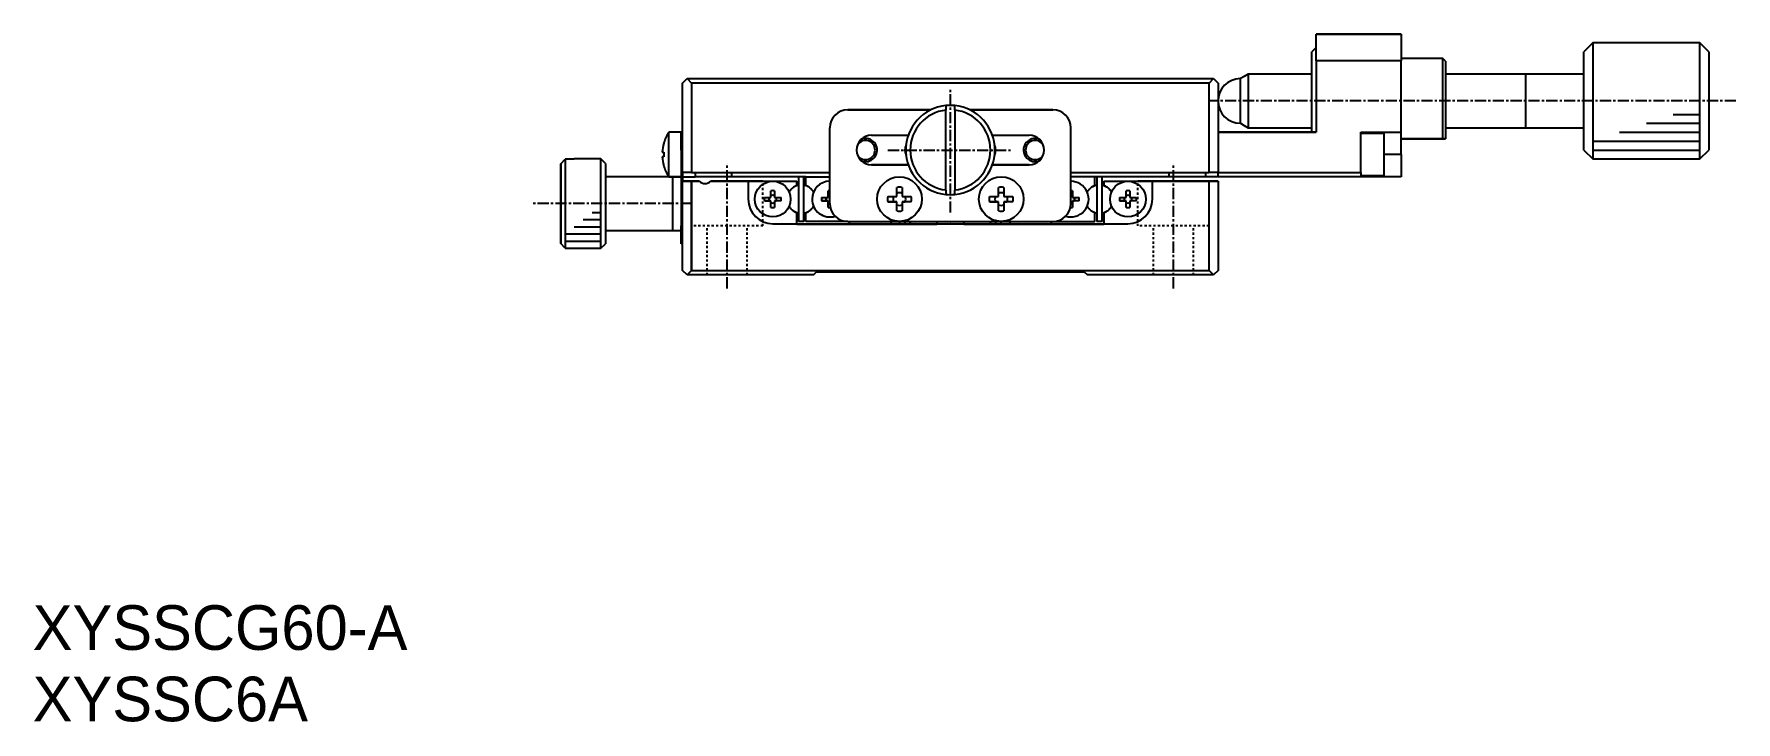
# Model space of a CAD drawing. Extents: x 49 to 242, y 9 to 245.
# Drawn here: x 50.9 to 241.6, y 8.7 to 85.8 of the extents above; entities that cross this region are included whole.
import ezdxf

# ---------------------------------------------------------------- set-up
doc = ezdxf.new("R2010")
doc.units = 0
doc.linetypes.add('CENTER', pattern=[2, 1.25, -0.25, 0.25, -0.25])
doc.linetypes.add('DOT', pattern=[0.5, 0.25, -0.25])
doc.layers.get('0').update_dxf_attribs({"linetype": 'CONTINUOUS'})

msp = doc.modelspace()

# ---------------------------------------------------------------- linework, layer by layer
at = {"color": 7, "linetype": 'CONTINUOUS'}
for p, q in [((194.58, 84.26), (194.08, 83.76)), ((204.08, 85.76), (194.58, 85.76)), ((194.58, 85.76), (204.08, 85.76)), ((194.58, 82.76), (194.58, 85.76)), ((204.08, 85.76), (204.08, 82.76)), ((225.58, 84.76), (224.58, 83.76)), ((237.58, 84.76), (225.58, 84.76)), ((225.58, 84.76), (225.58, 78.2)), ((237.58, 71.76), (237.58, 84.76)), ((238.58, 83.76), (237.58, 84.76)), ((194.08, 74.76), (194.08, 83.76)), ((204.08, 82.76), (194.58, 82.76)), ((194.58, 82.76), (194.58, 74.76)), ((208.78, 83.01), (204.08, 83.01)), ((204.08, 74.76), (204.08, 82.76)), ((208.78, 74.01), (208.78, 83.01)), ((209.08, 82.71), (208.78, 83.01)), ((209.08, 82.71), (209.08, 74.01)), ((224.58, 78.21), (224.58, 83.76)), ((238.58, 83.76), (238.58, 72.76)), ((123.58, 80.26), (124.08, 80.76)), ((123.58, 70.26), (123.58, 80.26)), ((124.08, 80.76), (183.08, 80.76)), ((124.08, 80.76), (124.58, 80.26)), ((182.58, 80.26), (124.58, 80.26)), ((124.58, 80.26), (124.58, 70.26)), ((182.58, 80.26), (183.08, 80.76)), ((182.58, 70.26), (182.58, 80.26)), ((183.08, 80.76), (183.58, 80.26)), ((183.58, 80.26), (183.58, 70.26)), ((186.51, 81.01), (186.08, 80.76)), ((186.08, 78.23), (186.08, 80.76)), ((186.94, 81.26), (186.51, 81.01)), ((194.08, 81.26), (186.94, 81.26)), ((186.94, 81.26), (186.94, 78.23)), ((218.08, 81.26), (209.08, 81.26)), ((224.58, 81.26), (218.08, 81.26)), ((186.08, 75.76), (186.08, 78.23)), ((186.94, 78.23), (186.94, 75.26)), ((224.58, 72.76), (224.58, 78.21)), ((225.58, 78.2), (225.58, 71.76)), ((142.08, 77.26), (151.4, 77.26)), ((151.4, 77.26), (142.08, 77.26)), ((153.08, 77.73), (153.08, 77.23)), ((153.08, 68.28), (153.08, 77.23)), ((154.08, 77.23), (154.08, 77.73)), ((154.08, 77.23), (154.08, 68.28)), ((155.76, 77.26), (165.08, 77.26)), ((165.08, 77.26), (155.76, 77.26)), ((122.04, 69.76), (122.04, 74.76)), ((123.43, 74.76), (122.04, 74.76)), ((123.43, 74.76), (123.43, 64.26)), ((123.43, 72.76), (123.43, 74.76)), ((123.58, 74.76), (123.43, 74.76)), ((123.43, 74.76), (123.58, 74.76)), ((140.08, 66.76), (140.08, 75.26)), ((144.73, 74.41), (148.86, 74.41)), ((158.3, 74.41), (162.43, 74.41)), ((167.08, 66.76), (167.08, 75.26)), ((183.58, 74.76), (194.58, 74.76)), ((194.58, 74.76), (183.58, 74.76)), ((186.08, 75.76), (186.51, 75.51)), ((186.51, 75.51), (186.94, 75.26)), ((186.94, 75.26), (194.08, 75.26)), ((199.58, 70.26), (199.58, 74.76)), ((199.58, 74.76), (204.08, 74.76)), ((202.18, 74.61), (199.58, 74.61)), ((202.18, 69.91), (202.18, 74.61)), ((204.08, 72.26), (204.08, 74.76)), ((209.08, 75.26), (218.08, 75.26)), ((218.08, 75.26), (224.58, 75.26)), ((121.29, 72.52), (121.46, 72.52)), ((121.46, 73.52), (121.46, 73.51)), ((208.78, 74.01), (204.08, 74.01)), ((204.08, 74.01), (208.78, 74.01)), ((208.78, 74.01), (209.08, 74.01)), ((209.08, 74.01), (208.78, 74.01)), ((224.58, 72.76), (225.58, 71.76)), ((237.58, 71.76), (238.58, 72.76)), ((109.93, 71.23), (110.43, 71.73)), ((109.93, 71.23), (109.93, 62.28)), ((109.93, 62.28), (109.93, 71.23)), ((110.43, 71.73), (110.43, 61.78)), ((111.43, 71.73), (110.43, 71.73)), ((114.43, 71.76), (111.43, 71.76)), ((111.43, 71.76), (111.43, 71.73)), ((111.43, 71.76), (111.43, 71.73)), ((114.43, 61.76), (114.43, 71.76)), ((114.93, 71.26), (114.43, 71.76)), ((114.93, 71.26), (114.93, 62.26)), ((121.46, 72), (121.29, 72)), ((121.46, 71), (121.46, 70.99)), ((121.46, 71), (121.46, 70.99)), ((144.73, 71.11), (148.86, 71.11)), ((148.86, 71.11), (144.73, 71.11)), ((158.3, 71.11), (162.43, 71.11)), ((162.43, 71.11), (158.3, 71.11)), ((204.08, 72.26), (204.08, 69.76)), ((225.58, 71.76), (237.58, 71.76)), ((122.04, 69.76), (114.93, 69.76)), ((122.43, 69.76), (122.04, 69.76)), ((122.04, 69.76), (123.43, 69.76)), ((122.43, 69.76), (122.43, 66.76)), ((122.43, 69.76), (122.43, 66.76)), ((123.43, 69.76), (122.43, 69.76)), ((124.58, 70.26), (123.58, 70.26)), ((123.58, 70.26), (123.58, 69.26)), ((123.58, 69.76), (124.98, 69.76)), ((123.58, 59.26), (123.58, 69.26)), ((124.58, 69.26), (123.58, 69.26)), ((123.58, 69.26), (124.58, 69.26)), ((124.58, 70.26), (140.08, 70.26)), ((124.58, 59.26), (124.58, 69.26)), ((124.58, 69.26), (124.58, 59.26)), ((125.42, 69.26), (124.58, 69.26)), ((125.42, 69.26), (124.58, 69.26)), ((125.42, 69.26), (124.58, 69.26)), ((125.42, 69.26), (124.58, 69.26)), ((125.42, 69.26), (124.58, 69.26)), ((124.58, 69.26), (125.42, 69.26)), ((124.98, 70.26), (124.98, 69.76)), ((129.08, 69.76), (124.98, 69.76)), ((130.93, 69.26), (126.74, 69.26)), ((130.93, 69.26), (126.74, 69.26)), ((126.74, 69.26), (130.93, 69.26)), ((130.93, 69.26), (126.74, 69.26)), ((130.93, 69.26), (126.74, 69.26)), ((130.93, 69.26), (126.74, 69.26)), ((129.08, 69.76), (129.08, 70.26)), ((136.58, 69.76), (129.08, 69.76)), ((130.93, 69.26), (130.93, 67.26)), ((130.93, 69.26), (133.68, 69.26)), ((130.93, 69.26), (133.68, 69.26)), ((132.58, 69.26), (130.93, 69.26)), ((132.58, 69.26), (130.93, 69.26)), ((132.58, 69.26), (130.93, 69.26)), ((132.58, 69.26), (130.93, 69.26)), ((133.68, 69.26), (136.38, 69.26)), ((133.68, 69.26), (136.38, 69.26)), ((136.38, 68.8), (136.08, 68.63)), ((136.38, 68.8), (136.38, 69.26)), ((136.58, 69.76), (136.58, 64.76)), ((137.18, 69.76), (136.58, 69.76)), ((137.18, 64.76), (137.18, 69.76)), ((137.38, 69.76), (137.18, 69.76)), ((137.38, 68.8), (137.38, 69.76)), ((137.38, 69.76), (140.08, 69.76)), ((137.67, 68.63), (137.38, 68.8)), ((167.08, 70.26), (182.58, 70.26)), ((169.78, 69.76), (167.08, 69.76)), ((169.48, 68.63), (169.78, 68.8)), ((169.78, 68.8), (169.78, 69.76)), ((169.98, 69.76), (169.78, 69.76)), ((169.98, 69.76), (169.98, 64.76)), ((170.58, 69.76), (169.98, 69.76)), ((170.58, 64.76), (170.58, 69.76)), ((178.08, 69.76), (170.58, 69.76)), ((170.78, 69.26), (170.78, 68.8)), ((170.78, 69.26), (173.48, 69.26)), ((170.78, 69.26), (173.48, 69.26)), ((170.78, 68.8), (171.07, 68.63)), ((173.48, 69.26), (176.23, 69.26)), ((173.48, 69.26), (176.23, 69.26)), ((176.23, 69.26), (174.58, 69.26)), ((176.23, 69.26), (174.58, 69.26)), ((176.23, 69.26), (174.58, 69.26)), ((176.23, 69.26), (174.58, 69.26)), ((176.23, 67.26), (176.23, 69.26)), ((182.58, 69.26), (176.23, 69.26)), ((182.58, 69.26), (176.23, 69.26)), ((176.23, 69.26), (182.58, 69.26)), ((182.58, 69.26), (176.23, 69.26)), ((182.58, 69.26), (176.23, 69.26)), ((182.58, 69.26), (176.23, 69.26)), ((178.08, 70.26), (178.08, 69.76)), ((182.18, 69.76), (178.08, 69.76)), ((182.18, 70.26), (182.18, 69.76)), ((183.58, 69.76), (182.18, 69.76)), ((183.58, 70.26), (182.58, 70.26)), ((182.58, 59.26), (182.58, 69.26)), ((182.58, 59.26), (182.58, 69.26)), ((182.58, 69.26), (183.58, 69.26)), ((183.58, 69.26), (182.58, 69.26)), ((183.58, 70.26), (199.58, 70.26)), ((183.58, 69.76), (183.58, 70.26)), ((199.58, 69.76), (183.58, 69.76)), ((183.58, 69.26), (183.58, 59.26)), ((199.58, 70.26), (199.58, 69.76)), ((199.58, 69.91), (202.18, 69.91)), ((204.08, 69.76), (199.58, 69.76)), ((122.43, 66.76), (122.43, 63.76)), ((122.43, 66.76), (122.43, 63.76)), ((132.75, 67.46), (133.48, 67.46)), ((132.75, 67.06), (133.29, 67.06)), ((133.48, 67.06), (132.75, 67.06)), ((133.29, 67.06), (133.48, 67.06)), ((133.48, 67.46), (133.48, 68.18)), ((133.48, 66.33), (133.48, 67.06)), ((133.88, 68.18), (133.88, 67.46)), ((133.88, 67.46), (134.61, 67.46)), ((133.88, 67.06), (134.06, 67.06)), ((134.61, 67.06), (133.88, 67.06)), ((133.88, 67.06), (133.88, 66.33)), ((134.61, 67.06), (134.06, 67.06)), ((139.15, 67.46), (139.88, 67.46)), ((139.15, 67.06), (139.69, 67.06)), ((139.88, 67.06), (139.15, 67.06)), ((139.69, 67.06), (139.88, 67.06)), ((139.88, 67.46), (139.88, 68.18)), ((139.88, 66.33), (139.88, 67.06)), ((146.56, 67.56), (147.58, 67.56)), ((146.56, 66.96), (147.24, 66.96)), ((147.58, 66.96), (146.56, 66.96)), ((147.24, 66.96), (147.58, 66.96)), ((147.58, 67.56), (147.58, 68.57)), ((147.58, 65.94), (147.58, 66.96)), ((148.18, 68.57), (148.18, 67.56)), ((148.18, 67.56), (149.19, 67.56)), ((148.18, 66.96), (148.52, 66.96)), ((149.19, 66.96), (148.18, 66.96)), ((148.18, 66.96), (148.18, 65.94)), ((149.19, 66.96), (148.52, 66.96)), ((153.08, 68.28), (153.08, 67.78)), ((154.08, 67.78), (154.08, 68.28)), ((157.96, 67.56), (158.98, 67.56)), ((157.96, 66.96), (158.64, 66.96)), ((158.98, 66.96), (157.96, 66.96)), ((158.64, 66.96), (158.98, 66.96)), ((158.98, 67.56), (158.98, 68.57)), ((158.98, 65.94), (158.98, 66.96)), ((159.58, 68.57), (159.58, 67.56)), ((159.58, 67.56), (160.59, 67.56)), ((159.58, 66.96), (159.92, 66.96)), ((160.59, 66.96), (159.58, 66.96)), ((159.58, 66.96), (159.58, 65.94)), ((160.59, 66.96), (159.92, 66.96)), ((167.28, 68.18), (167.28, 67.46)), ((167.28, 67.46), (168.01, 67.46)), ((167.28, 67.06), (167.46, 67.06)), ((168.01, 67.06), (167.28, 67.06)), ((167.28, 67.06), (167.28, 66.33)), ((168.01, 67.06), (167.46, 67.06)), ((172.55, 67.46), (173.28, 67.46)), ((172.55, 67.06), (173.09, 67.06)), ((173.28, 67.06), (172.55, 67.06)), ((173.09, 67.06), (173.28, 67.06)), ((173.28, 67.46), (173.28, 68.18)), ((173.28, 66.33), (173.28, 67.06)), ((173.68, 68.18), (173.68, 67.46)), ((173.68, 67.46), (174.41, 67.46)), ((173.68, 67.06), (173.86, 67.06)), ((174.41, 67.06), (173.68, 67.06)), ((173.68, 67.06), (173.68, 66.33)), ((174.41, 67.06), (173.86, 67.06)), ((136.38, 65.71), (136.08, 65.88)), ((136.08, 65.88), (136.38, 65.71)), ((136.38, 64.51), (136.38, 65.71)), ((137.38, 65.71), (137.67, 65.88)), ((137.38, 65.71), (137.67, 65.88)), ((137.38, 64.76), (137.38, 65.71)), ((169.78, 65.71), (169.48, 65.88)), ((169.78, 65.71), (169.48, 65.88)), ((169.78, 64.76), (169.78, 65.71)), ((170.78, 65.71), (171.07, 65.88)), ((171.07, 65.88), (170.78, 65.71)), ((170.78, 65.71), (170.78, 64.51)), ((114.93, 63.76), (122.43, 63.76)), ((122.43, 63.76), (123.43, 63.76)), ((123.43, 62.26), (123.43, 64.26)), ((133.68, 64.51), (136.38, 64.51)), ((133.68, 64.51), (136.38, 64.51)), ((136.38, 64.51), (136.38, 64.46)), ((136.38, 64.46), (142.23, 64.46)), ((170.78, 64.46), (136.38, 64.46)), ((137.18, 64.76), (136.58, 64.76)), ((142.08, 64.76), (137.38, 64.76)), ((142.08, 64.76), (147.88, 64.76)), ((142.08, 64.46), (147.08, 64.46)), ((142.08, 64.46), (142.23, 64.46)), ((142.23, 64.76), (142.23, 64.46)), ((146.93, 64.46), (146.93, 64.76)), ((146.93, 64.46), (147.08, 64.46)), ((146.93, 64.46), (152.08, 64.46)), ((147.88, 64.76), (159.28, 64.76)), ((155.33, 64.46), (151.83, 64.46)), ((155.33, 64.46), (151.83, 64.46)), ((152.08, 64.76), (152.08, 64.46)), ((153.29, 64.76), (153.57, 64.73)), ((153.62, 64.73), (153.91, 64.76)), ((155.08, 64.46), (155.08, 64.76)), ((155.08, 64.46), (160.23, 64.46)), ((159.28, 64.76), (165.08, 64.76)), ((160.08, 64.46), (165.08, 64.46)), ((160.08, 64.46), (160.23, 64.46)), ((160.23, 64.76), (160.23, 64.46)), ((164.93, 64.46), (164.93, 64.76)), ((164.93, 64.46), (170.78, 64.46)), ((164.93, 64.46), (165.08, 64.46)), ((165.08, 64.76), (169.78, 64.76)), ((170.58, 64.76), (169.98, 64.76)), ((170.78, 64.51), (173.48, 64.51)), ((170.78, 64.51), (173.48, 64.51)), ((170.78, 64.51), (170.78, 64.46)), ((110.43, 61.78), (109.93, 62.28)), ((110.43, 61.78), (111.43, 61.78)), ((111.43, 61.78), (111.43, 61.76)), ((111.43, 61.78), (111.43, 61.76)), ((111.43, 61.76), (114.43, 61.76)), ((114.43, 61.76), (114.93, 62.26)), ((123.58, 62.26), (123.43, 62.26)), ((124.08, 58.76), (123.58, 59.26)), ((124.58, 59.26), (124.08, 58.76)), ((124.58, 59.26), (182.58, 59.26)), ((183.08, 58.76), (182.58, 59.26)), ((183.58, 59.26), (183.08, 58.76)), ((138.23, 58.76), (124.08, 58.76)), ((138.23, 58.76), (138.58, 59.11)), ((138.58, 59.11), (168.58, 59.11)), ((168.58, 59.11), (168.93, 58.76)), ((183.08, 58.76), (168.93, 58.76))]:
    msp.add_line(p, q, dxfattribs=at)
at = {"color": 3, "linetype": 'CONTINUOUS'}
for p, q in [((218.08, 81.26), (218.07, 81.26)), ((218.08, 78.33), (218.08, 81.26)), ((218.08, 81.26), (218.08, 81.26)), ((218.08, 78.26), (218.08, 78.33)), ((218.08, 78.13), (218.08, 78.26)), ((218.08, 75.26), (218.08, 78.13)), ((234.58, 76.76), (237.58, 76.76)), ((218.07, 75.26), (218.08, 75.26)), ((218.08, 75.26), (218.08, 75.26)), ((228.58, 74.76), (237.58, 74.76)), ((231.58, 75.76), (237.58, 75.76)), ((225.58, 73.76), (237.58, 73.76)), ((225.58, 72.76), (237.58, 72.76)), ((204.08, 72.26), (202.18, 72.26)), ((112.43, 64.96), (114.43, 64.96)), ((113.43, 65.76), (114.43, 65.76)), ((110.43, 63.36), (114.43, 63.36)), ((111.43, 64.16), (114.43, 64.16)), ((123.43, 64.26), (123.58, 64.26)), ((110.43, 62.56), (114.43, 62.56))]:
    msp.add_line(p, q, dxfattribs=at)
at = {"color": 1, "linetype": 'CENTER'}
for p, q in [((153.58, 65.76), (153.58, 79.76)), ((241.61, 78.26), (182.58, 78.26)), ((146.58, 72.76), (160.58, 72.76)), ((128.58, 57.26), (128.58, 71.26)), ((178.58, 57.26), (178.58, 71.26)), ((124.58, 66.76), (106.78, 66.76))]:
    msp.add_line(p, q, dxfattribs=at)
at = {"color": 3, "linetype": 'DOT'}
for p, q in [((132.58, 64.26), (132.58, 69.26)), ((174.58, 64.26), (174.58, 69.26)), ((132.58, 64.26), (124.58, 64.26)), ((126.33, 58.76), (126.33, 64.26)), ((130.83, 58.76), (130.83, 64.26)), ((182.58, 64.26), (174.58, 64.26)), ((176.33, 58.76), (176.33, 64.26)), ((180.83, 58.76), (180.83, 64.26))]:
    msp.add_line(p, q, dxfattribs=at)
at = {"color": 7, "linetype": 'CONTINUOUS'}
msp.add_polyline3d([(121.47, 72.52, 0), (121.46, 72.51, 0), (121.46, 72.51, 0), (121.46, 72.5, 0), (121.46, 72.5, 0), (121.46, 72.5, 0), (121.46, 72.49, 0), (121.46, 72.49, 0), (121.46, 72.48, 0), (121.46, 72.48, 0), (121.46, 72.48, 0), (121.46, 72.47, 0), (121.46, 72.47, 0), (121.46, 72.46, 0), (121.46, 72.46, 0), (121.46, 72.45, 0), (121.46, 72.45, 0), (121.46, 72.45, 0), (121.46, 72.44, 0), (121.46, 72.44, 0), (121.46, 72.43, 0), (121.46, 72.43, 0), (121.46, 72.43, 0), (121.46, 72.42, 0), (121.46, 72.42, 0), (121.46, 72.41, 0), (121.46, 72.41, 0), (121.46, 72.41, 0), (121.46, 72.4, 0), (121.46, 72.4, 0), (121.46, 72.39, 0), (121.46, 72.39, 0), (121.46, 72.39, 0), (121.46, 72.38, 0), (121.46, 72.38, 0), (121.46, 72.37, 0), (121.46, 72.37, 0), (121.46, 72.37, 0), (121.46, 72.36, 0), (121.46, 72.36, 0), (121.46, 72.35, 0), (121.46, 72.35, 0), (121.46, 72.35, 0), (121.46, 72.34, 0), (121.46, 72.34, 0), (121.46, 72.33, 0), (121.46, 72.33, 0), (121.46, 72.32, 0), (121.46, 72.32, 0), (121.46, 72.32, 0), (121.46, 72.31, 0), (121.46, 72.31, 0), (121.46, 72.3, 0), (121.46, 72.3, 0), (121.46, 72.3, 0), (121.46, 72.29, 0), (121.46, 72.29, 0), (121.46, 72.28, 0), (121.46, 72.28, 0), (121.46, 72.28, 0), (121.46, 72.27, 0), (121.46, 72.27, 0), (121.46, 72.26, 0), (121.46, 72.26, 0), (121.46, 72.26, 0), (121.46, 72.25, 0), (121.46, 72.25, 0), (121.46, 72.24, 0), (121.46, 72.24, 0), (121.46, 72.24, 0), (121.46, 72.23, 0), (121.46, 72.23, 0), (121.46, 72.22, 0), (121.46, 72.22, 0), (121.46, 72.22, 0), (121.46, 72.21, 0), (121.46, 72.21, 0), (121.46, 72.2, 0), (121.46, 72.2, 0), (121.46, 72.19, 0), (121.46, 72.19, 0), (121.46, 72.19, 0), (121.46, 72.18, 0), (121.46, 72.18, 0), (121.46, 72.17, 0), (121.46, 72.17, 0), (121.46, 72.17, 0), (121.46, 72.16, 0), (121.46, 72.16, 0), (121.46, 72.15, 0), (121.46, 72.15, 0), (121.46, 72.15, 0), (121.46, 72.14, 0), (121.46, 72.14, 0), (121.46, 72.13, 0), (121.46, 72.13, 0), (121.46, 72.13, 0), (121.46, 72.12, 0), (121.46, 72.12, 0), (121.46, 72.11, 0), (121.46, 72.11, 0), (121.46, 72.11, 0), (121.46, 72.1, 0), (121.46, 72.1, 0), (121.46, 72.09, 0), (121.46, 72.09, 0), (121.46, 72.08, 0), (121.46, 72.08, 0), (121.46, 72.08, 0), (121.46, 72.07, 0), (121.46, 72.07, 0), (121.46, 72.06, 0), (121.46, 72.06, 0), (121.46, 72.06, 0), (121.46, 72.05, 0), (121.46, 72.05, 0), (121.46, 72.04, 0), (121.46, 72.04, 0), (121.46, 72.04, 0), (121.46, 72.03, 0), (121.46, 72.03, 0), (121.46, 72.02, 0), (121.46, 72.02, 0), (121.46, 72.02, 0), (121.46, 72.01, 0), (121.46, 72.01, 0), (121.46, 72, 0), (121.46, 72, 0), (121.47, 72, 0)], dxfattribs=at)
for centre, radius in [((133.68, 67.26), 2), ((147.88, 67.26), 2.5), ((159.28, 67.26), 2.5), ((173.48, 67.26), 2)]:
    msp.add_circle(centre, radius, dxfattribs=at)
for centre, radius, start, end in [((186.08, 78.26), 2.5, 90, 180), ((186.08, 78.26), 2.5, 180, 270), ((142.08, 75.26), 2, 90, 180), ((153.58, 72.76), 5, 95.7392, 264.2608), ((153.58, 72.76), 4.5, 96.3794, 263.6206), ((153.58, 72.76), 5, 84.2608, 95.7392), ((153.58, 72.76), 5, 275.7392, 84.2608), ((153.58, 72.76), 4.5, 276.3794, 83.6206), ((165.08, 75.26), 2, 0, 90), ((125.78, 72.26), 4.5, 146.251, 163.7142), ((144.73, 72.76), 1.65, 90, 270), ((162.43, 72.76), 1.65, 270, 90), ((125.78, 72.26), 4.49, 163.7306, 176.6822), ((144.08, 72.76), 1.07, 0, 144.6128), ((144.08, 72.76), 1.07, 215.0279, 0), ((163.08, 72.76), 1.07, 35.3872, 324.9721), ((125.78, 72.26), 4.49, 183.3178, 196.2694), ((125.78, 72.26), 4.5, 196.2858, 213.749), ((126.08, 70.01), 1, 228.5904, 311.4096), ((136.88, 67.26), 1.59, 100.893, 120), ((136.88, 67.26), 1.59, 60, 79.1069), ((140.08, 67.26), 2, 90, 180), ((167.08, 67.26), 2, 253.0128, 90), ((170.28, 67.26), 1.59, 100.893, 120), ((170.28, 67.26), 1.59, 60, 79.1069), ((133.68, 67.26), 2.75, 180, 270), ((133.68, 67.26), 0.95, 167.8468, 192.1532), ((133.68, 67.26), 0.435, 152.6335, 207.3665), ((133.68, 67.26), 0.95, 77.8468, 102.1532), ((133.68, 67.26), 0.435, 62.6335, 117.3665), ((133.68, 67.26), 0.435, 242.6335, 297.3665), ((133.68, 67.26), 0.435, 332.6335, 27.3665), ((133.68, 67.26), 0.95, 347.8468, 12.1532), ((136.88, 67.26), 1.59, 135, 149.5667), ((136.99, 67.14), 1.75, 135, 148.1185), ((136.88, 67.26), 1.59, 120, 135), ((136.88, 67.26), 1.59, 45, 60), ((136.88, 67.26), 1.59, 30.4332, 45.0003), ((136.76, 67.14), 1.75, 31.8815, 45), ((140.08, 67.26), 2, 180, 286.9872), ((140.08, 67.26), 0.95, 167.8468, 192.1532), ((140.08, 67.26), 0.435, 152.6335, 207.3665), ((140.08, 67.26), 0.95, 90, 102.1532), ((140.08, 67.26), 0.435, 90, 117.3665), ((140.08, 67.26), 0.435, 242.6335, 270), ((142.08, 66.76), 2, 180, 270), ((147.88, 67.26), 1.35, 167.1604, 192.8396), ((147.88, 67.26), 0.708, 154.9481, 205.0519), ((147.88, 67.26), 1.35, 77.1604, 102.8396), ((147.88, 67.26), 0.708, 64.9481, 115.0519), ((147.88, 67.26), 0.708, 334.9481, 25.0519), ((147.88, 67.26), 1.35, 347.1604, 12.8396), ((153.58, 72.76), 5, 264.2608, 275.7392), ((159.28, 67.26), 1.35, 167.1604, 192.8396), ((159.28, 67.26), 0.708, 154.9481, 205.0519), ((159.28, 67.26), 1.35, 77.1604, 102.8396), ((159.28, 67.26), 0.708, 64.9481, 115.0519), ((159.28, 67.26), 0.708, 334.9481, 25.0519), ((159.28, 67.26), 1.35, 347.1604, 12.8396), ((165.08, 66.76), 2, 270, 0), ((167.08, 67.26), 0.95, 77.8468, 90), ((167.08, 67.26), 0.435, 62.6335, 90), ((167.08, 67.26), 0.435, 270, 297.3665), ((167.08, 67.26), 0.435, 332.6335, 27.3665), ((167.08, 67.26), 0.95, 347.8468, 12.1532), ((170.28, 67.26), 1.59, 135, 149.5667), ((170.39, 67.14), 1.75, 135, 148.1185), ((170.28, 67.26), 1.59, 120, 135), ((170.28, 67.26), 1.59, 45, 60), ((170.28, 67.26), 1.59, 30.4332, 45.0003), ((170.16, 67.14), 1.75, 31.8815, 45), ((173.48, 67.26), 0.95, 167.8468, 192.1532), ((173.48, 67.26), 0.435, 152.6335, 207.3665), ((173.48, 67.26), 0.95, 77.8468, 102.1532), ((173.48, 67.26), 0.435, 62.6335, 117.3665), ((173.48, 67.26), 0.435, 242.6335, 297.3665), ((173.48, 67.26), 2.75, 270, 0), ((173.48, 67.26), 0.435, 332.6335, 27.3665), ((173.48, 67.26), 0.95, 347.8468, 12.1532), ((133.68, 67.26), 0.95, 257.8468, 282.1532), ((136.88, 67.26), 1.59, 210.4333, 224.9997), ((136.99, 67.37), 1.75, 211.8815, 225), ((136.88, 67.26), 1.59, 225, 240), ((136.88, 67.26), 1.59, 240, 259.107), ((136.88, 67.26), 1.59, 280.8931, 300), ((136.88, 67.26), 1.59, 300, 315), ((136.88, 67.26), 1.59, 315, 329.5668), ((136.76, 67.37), 1.75, 315, 328.1185), ((140.08, 67.26), 0.95, 257.8468, 273.0754), ((147.88, 67.26), 0.708, 244.9481, 295.0519), ((147.88, 67.26), 1.35, 257.1604, 282.8396), ((159.28, 67.26), 0.708, 244.9481, 295.0519), ((159.28, 67.26), 1.35, 257.1604, 282.8396), ((167.08, 67.26), 0.95, 266.9246, 282.1532), ((170.28, 67.26), 1.59, 210.4333, 224.9997), ((170.39, 67.37), 1.75, 211.8815, 225), ((170.28, 67.26), 1.59, 225, 240), ((170.28, 67.26), 1.59, 240, 259.107), ((170.28, 67.26), 1.59, 280.8931, 300), ((170.28, 67.26), 1.59, 300, 315), ((170.28, 67.26), 1.59, 314.9998, 329.5668), ((170.16, 67.37), 1.75, 315, 328.1185), ((173.48, 67.26), 0.95, 257.8468, 282.1532), ((153.58, 67.76), 6.5, 207.4864, 210.5102), ((153.58, 67.76), 6, 210, 213.367), ((153.58, 67.76), 5.5, 213.0557, 216.8699), ((153.6, 64.98), 0.25, 244.1394, 295.8606), ((153.58, 67.76), 5.5, 323.1301, 326.9443), ((153.58, 67.76), 6, 326.633, 330), ((153.58, 67.76), 6.5, 329.4898, 332.5136)]:
    msp.add_arc(centre, radius, start, end, dxfattribs=at)
at = {"color": 3, "linetype": 'CONTINUOUS'}
for centre, start, end in [((144.08, 72.76), 248.8417, 90), ((144.08, 72.76), 90, 111.1583), ((149.78, 72.76), 153.8669, 206.1331), ((157.38, 72.76), 333.8669, 26.2976), ((163.08, 72.76), 90, 291.1583), ((163.08, 72.76), 68.8417, 90)]:
    msp.add_arc(centre, 1.3, start, end, dxfattribs=at)

# ---------------------------------------------------------------- texts
at = {"color": 7, "linetype": 'CONTINUOUS'}
for s, p in [('XYSSCG60-A', (50.75, 16.76)), ('XYSSC6A', (50.75, 8.76))]:
    msp.add_text(s, height=5, dxfattribs=at).set_placement(p)

doc.saveas('drawing.dxf')
